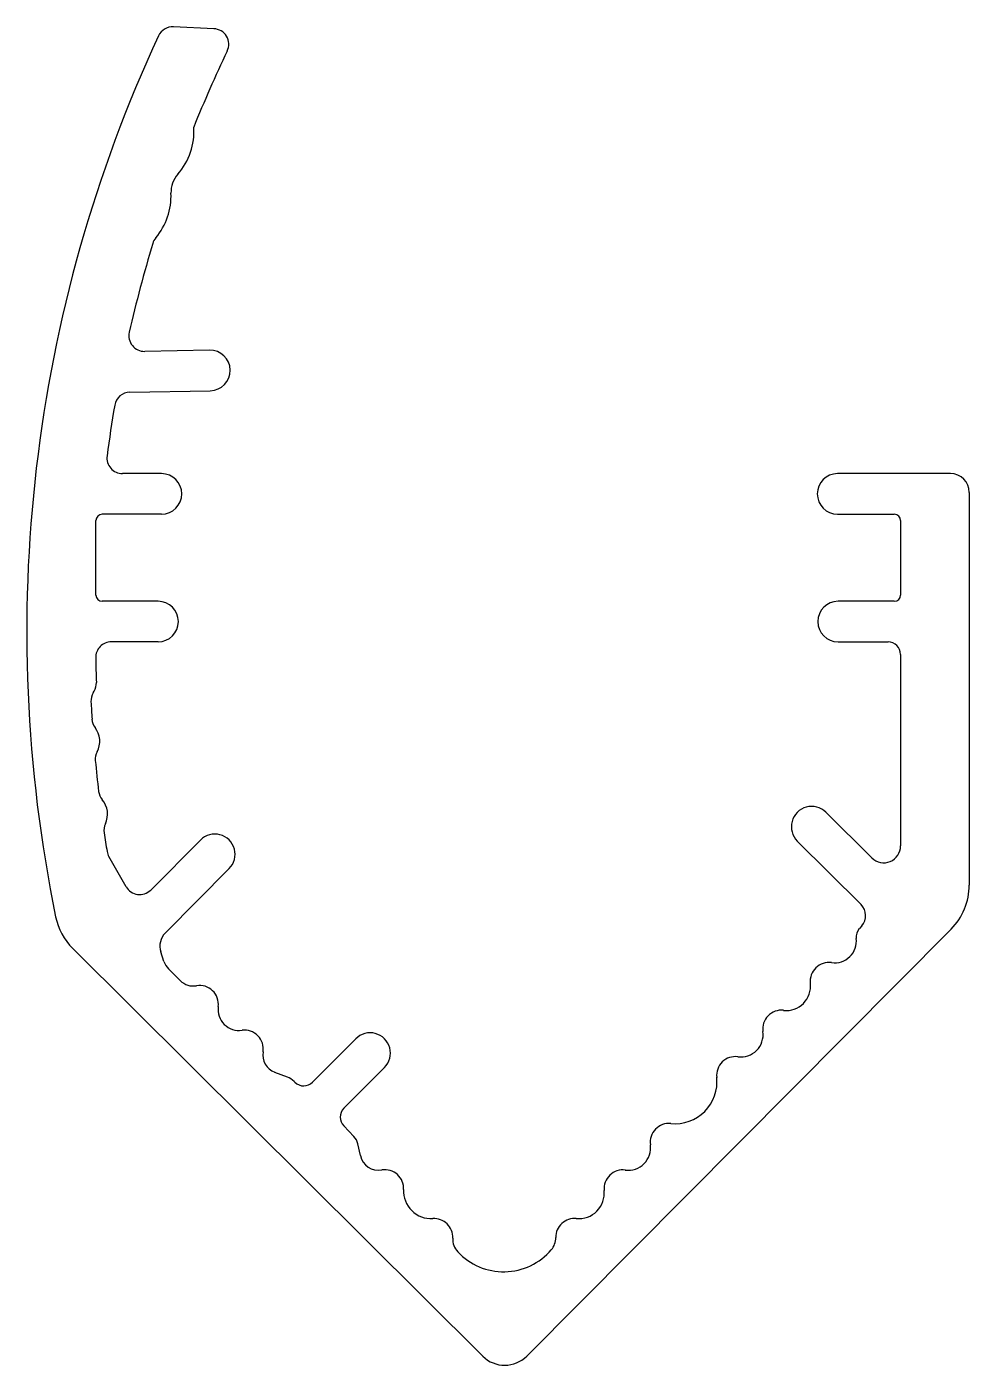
# Model space of a CAD drawing. Extents: x 918.3 to 933.4, y 373 to 394.4.
import ezdxf

# ---------------------------------------------------------------- set-up
doc = ezdxf.new("R2010")
doc.units = 0
doc.layers.get('0').update_dxf_attribs({"linetype": 'CONTINUOUS'})

msp = doc.modelspace()

# ---------------------------------------------------------------- linework, layer by layer
at = {"color": 0}
for p, q in [((921.293, 394.39), (920.644, 394.421)), ((921.222, 389.245), (920.187, 389.225)), ((919.947, 388.571), (921.235, 388.595)), ((920.454, 387.268), (919.83, 387.268)), ((933.089, 387.268), (931.28, 387.268)), ((933.389, 386.968), (933.389, 380.68)), ((920.454, 386.618), (919.505, 386.618)), ((931.28, 386.618), (932.189, 386.618)), ((919.405, 385.324), (919.405, 386.518)), ((932.289, 386.518), (932.289, 385.324)), ((920.4, 385.224), (919.505, 385.224)), ((932.189, 385.224), (931.288, 385.224)), ((920.4, 384.574), (919.651, 384.574)), ((931.288, 384.574), (932.089, 384.574)), ((932.289, 384.374), (932.289, 381.308)), ((919.36, 383.757), (919.378, 383.787)), ((931.828, 381.117), (931.094, 381.847)), ((921.077, 381.402), (920.281, 380.601)), ((930.635, 381.386), (931.657, 380.371)), ((919.887, 380.654), (919.612, 381.136)), ((920.516, 379.916), (921.538, 380.944)), ((926.305, 373.142), (933.098, 379.975)), ((931.667, 380.027), (931.629, 379.984)), ((925.598, 373.14), (919.034, 379.665)), ((920.494, 379.458), (920.444, 379.611)), ((920.755, 379.153), (920.568, 379.338)), ((923.564, 378.22), (922.874, 377.525)), ((923.375, 377.107), (924.025, 377.762)), ((922.472, 377.606), (922.269, 377.683)), ((922.591, 377.524), (922.577, 377.538)), ((923.535, 376.658), (923.372, 376.828)), ((923.64, 376.352), (923.599, 376.539))]:
    msp.add_line(p, q, dxfattribs=at)
for centre, radius, start, end in [((940.967, 384.728), 22.67, 155.0905, 191.5915), ((920.633, 394.171), 0.25, 87.2961, 155.0905), ((921.281, 394.141), 0.25, 334.4459, 87.2961), ((940.967, 384.728), 21.57, 154.4459, 157.983), ((919.946, 392.742), 1.027, 318.4761, 4.0587), ((921.037, 391.775), 0.431, 138.4761, 182.5194), ((919.572, 391.711), 1.035, 319.8146, 2.5194), ((920.554, 390.881), 0.25, 139.8146, 163.2252), ((940.967, 384.728), 21.57, 163.2252, 167.1347), ((920.182, 389.475), 0.25, 167.1347, 271.107), ((921.229, 388.92), 0.325, 271.107, 91.107), ((919.952, 388.321), 0.25, 91.107, 170.2993), ((940.967, 384.728), 21.57, 170.2993, 172.4807), ((919.83, 387.518), 0.25, 172.4807, 270), ((920.454, 386.943), 0.325, 270, 90), ((931.28, 386.943), 0.325, 90, 270), ((933.089, 386.968), 0.3, 0, 90), ((919.505, 386.518), 0.1, 90, 180), ((932.189, 386.518), 0.1, 0, 90), ((919.505, 385.324), 0.1, 180, 270), ((932.189, 385.324), 0.1, 270, 0), ((920.4, 384.899), 0.325, 270, 90), ((931.288, 384.899), 0.325, 90, 270), ((919.651, 384.324), 0.25, 90, 181.0872), ((932.089, 384.374), 0.2, 0, 90), ((940.967, 384.728), 21.57, 181.0872, 182.1386), ((919.162, 383.914), 0.25, 329.5171, 2.1386), ((919.575, 383.63), 0.25, 149.5171, 182.9392), ((940.967, 384.728), 21.67, 182.9392, 183.6781), ((919.591, 383.354), 0.25, 183.6781, 217.5644), ((919.111, 382.985), 0.355, 331.555, 37.5644), ((919.643, 382.697), 0.25, 151.555, 185.4414), ((940.967, 384.728), 21.67, 185.4414, 186.7496), ((919.695, 382.211), 0.25, 186.7496, 220.4921), ((919.232, 381.815), 0.359, 334.7751, 40.4921), ((930.865, 381.616), 0.325, 45.1706, 225.1706), ((919.783, 381.555), 0.25, 154.7751, 188.5176), ((940.967, 384.728), 21.67, 188.5176, 189.3191), ((921.308, 381.173), 0.325, 315.1706, 135.1706), ((919.83, 381.259), 0.25, 189.3191, 209.6579), ((932.019, 381.308), 0.27, 225.1706, 0), ((920.104, 380.778), 0.25, 209.6579, 315.1706), ((932.389, 380.68), 1, 315.1706, 0), ((931.48, 380.193), 0.25, 318.2965, 45.1706), ((919.739, 380.374), 1, 191.5915, 225.1706), ((920.729, 379.704), 0.3, 135.1706, 198.0836), ((931.778, 379.851), 0.2, 138.2965, 186.7671), ((931.232, 379.786), 0.35, 262.0404, 6.7671), ((920.779, 379.551), 0.3, 198.0836, 225.1706), ((931.142, 379.142), 0.3, 82.0404, 186.6644), ((920.966, 379.365), 0.3, 225.1706, 279.4852), ((921.065, 378.774), 0.3, 352.6661, 99.4852), ((930.458, 379.062), 0.389, 263.6767, 6.6644), ((921.699, 378.692), 0.339, 172.6661, 277.675), ((930.382, 378.378), 0.3, 83.6767, 187.9987), ((921.784, 378.059), 0.3, 350.8559, 97.675), ((923.795, 377.991), 0.325, 315.1706, 135.1706), ((929.731, 378.286), 0.357, 262.3424, 7.9987), ((922.376, 377.964), 0.3, 170.8559, 249.1265), ((929.644, 377.635), 0.3, 82.3424, 186.1771), ((922.365, 377.326), 0.3, 45.1706, 69.1265), ((928.678, 377.531), 0.671, 264.164, 6.1771), ((922.732, 377.666), 0.2, 225.1706, 315.1706), ((923.516, 376.966), 0.2, 135.1706, 223.8213), ((928.58, 376.565), 0.3, 84.164, 187.9987), ((923.355, 376.485), 0.25, 12.4282, 43.8213), ((927.929, 376.473), 0.357, 262.3424, 7.9987), ((923.933, 376.416), 0.3, 192.4282, 279.4852), ((924.032, 375.824), 0.3, 356.605, 99.4852), ((927.842, 375.822), 0.3, 82.3424, 185.8771), ((924.77, 375.781), 0.439, 176.605, 273.7361), ((927.136, 375.75), 0.409, 264.464, 5.8771), ((924.818, 375.043), 0.3, 357.3384, 93.7361), ((927.068, 375.044), 0.3, 84.464, 180.6646), ((925.417, 375.015), 0.3, 177.3384, 222.8963), ((926.468, 375.037), 0.3, 319.5108, 0.6646), ((925.933, 375.494), 1.004, 222.8963, 319.5108), ((925.95, 373.494), 0.5, 225.1706, 315.1706)]:
    msp.add_arc(centre, radius, start, end, dxfattribs=at)

doc.saveas('drawing.dxf')
